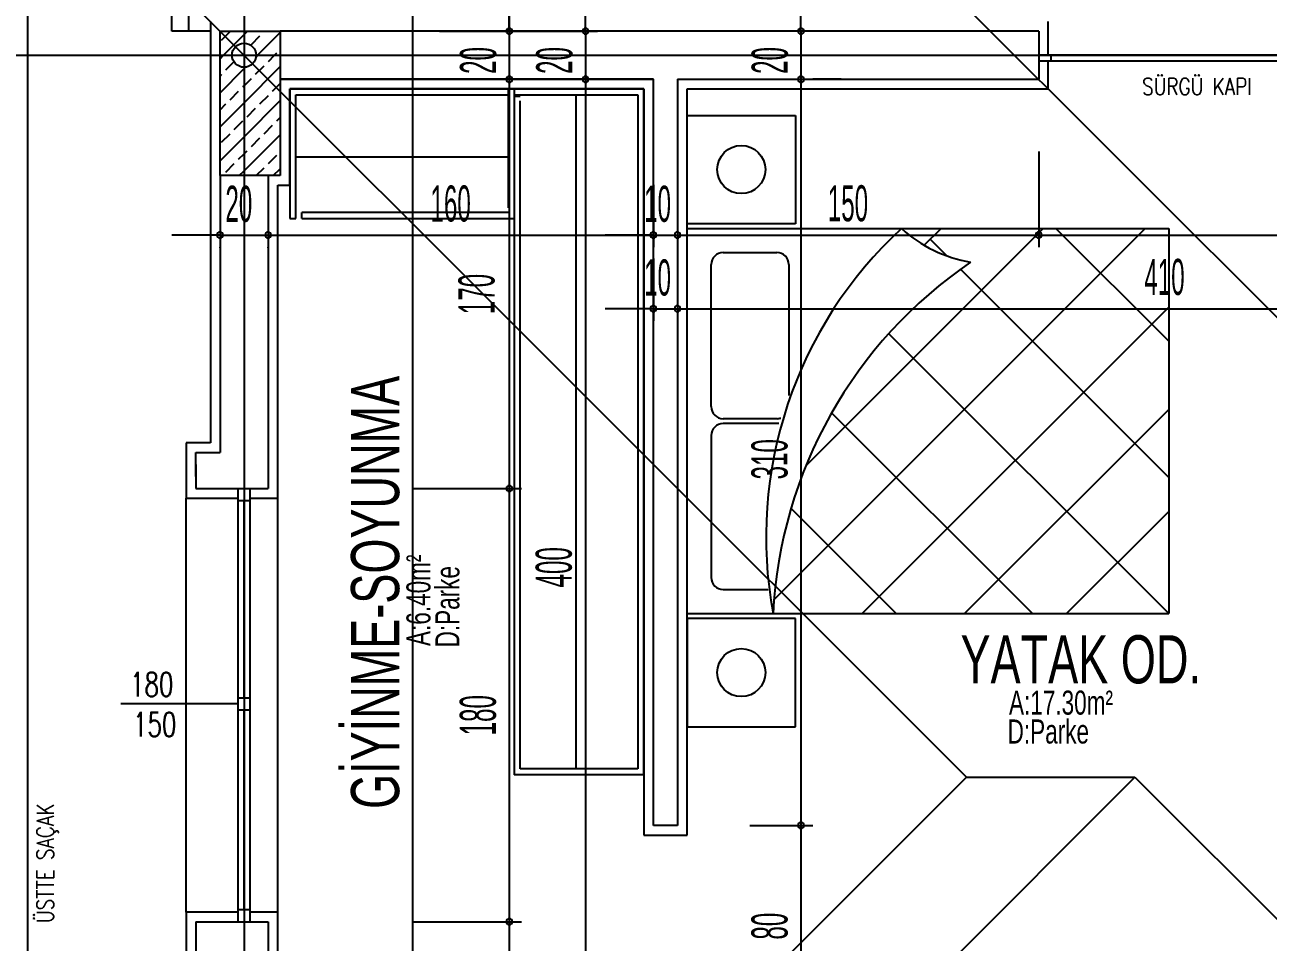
# Model space of a CAD drawing. Extents: x 3907.4 to 3911.57, y -3054.42 to -3053.7.
# Drawn here: x 3908.5803 to 3908.6835, y -3054.1177 to -3054.0415 of the extents above; entities that cross this region are included whole.
import ezdxf

# ---------------------------------------------------------------- set-up
doc = ezdxf.new("R2010")
doc.units = 0
doc.header["$LTSCALE"] = 2
doc.header["$MEASUREMENT"] = 0
doc.linetypes.add('ACAD_ISO03W100', pattern=[30, 12, -18])
doc.linetypes.add('ACAD_ISO10W100', pattern=[18, 12, -3, 0, -3])
doc.layers.get('0').update_dxf_attribs({"linetype": 'CONTINUOUS'})
for name, color, linetype in [('AKS', 11, 'CONTINUOUS'), ('DOĞRAMA', 2, 'CONTINUOUS'), ('DUVAR', 7, 'CONTINUOUS'), ('KOLON', 3, 'CONTINUOUS'), ('KOLTAR', 9, 'CONTINUOUS'), ('OLÇÜ', 6, 'CONTINUOUS'), ('SıVA', 6, 'CONTINUOUS'), ('TARAMA', 9, 'CONTINUOUS'), ('TEFRIŞ', 32, 'CONTINUOUS'), ('TEXT', 11, 'CONTINUOUS'), ('ÇATI', 7, 'CONTINUOUS')]:
    doc.layers.add(name, color=color, linetype=linetype)
doc.styles.add('DETAY', font='stylu.ttf', dxfattribs={"width": 0.7, "height": 13})
doc.styles.add('KAPı-PEN', font='simplex.shx', dxfattribs={"width": 0.7, "height": 10})
doc.styles.add('MAHAL', font='stylu.ttf', dxfattribs={"width": 0.7, "height": 20})
doc.styles.add('ÖLÇÜ', font='stylu.ttf', dxfattribs={"width": 0.5})
doc.linetypes.add('TRACKS', pattern='A,0.15,[130,ltypeshp.shx,S=0.25,R=0,X=0,Y=0],0.15', length=0.3)

msp = doc.modelspace()

# ---------------------------------------------------------------- linework, layer by layer
at = {"color": 0, "linetype": 'ByBlock'}
for centre, start, end in [((3908.620494715005, -3054.04202954204), 90, 270), ((3908.620494715005, -3054.04202954204), 90, 270), ((3908.620494715005, -3054.04202954204), 270, 90), ((3908.620494715005, -3054.04202954204), 270, 90), ((3908.626827866014, -3054.04202954204), 90, 270), ((3908.626827866014, -3054.04202954204), 270, 90), ((3908.644720617684, -3054.04202954204), 90, 270), ((3908.644720617684, -3054.04202954204), 270, 90), ((3908.620494715005, -3054.04602954204), 90, 270), ((3908.620494715005, -3054.04602954204), 90, 270), ((3908.620494715005, -3054.04602954204), 270, 90), ((3908.620494715005, -3054.04602954204), 270, 90), ((3908.626827866014, -3054.04602954204), 90, 270), ((3908.626827866014, -3054.04602954204), 90, 270), ((3908.626827866014, -3054.04602954204), 270, 90), ((3908.626827866014, -3054.04602954204), 270, 90), ((3908.644720617684, -3054.04602954204), 90, 270), ((3908.644720617684, -3054.04602954204), 90, 270), ((3908.644720617684, -3054.04602954204), 270, 90), ((3908.644720617684, -3054.04602954204), 270, 90), ((3908.596465526086, -3054.058970625793), 0, 180), ((3908.596465526086, -3054.058970625793), 180, 0), ((3908.600465526086, -3054.058970625793), 0, 180), ((3908.600465526086, -3054.058970625793), 0, 180), ((3908.600465526086, -3054.058970625793), 180, 0), ((3908.600465526086, -3054.058970625793), 180, 0), ((3908.632465526086, -3054.058970625793), 0, 180), ((3908.632465526086, -3054.058970625793), 0, 180), ((3908.632465526086, -3054.058970625793), 180, 0), ((3908.632465526086, -3054.058970625793), 180, 0), ((3908.634465526086, -3054.058970625793), 0, 180), ((3908.634465526086, -3054.058970625793), 0, 180), ((3908.634465526086, -3054.058970625793), 180, 0), ((3908.634465526086, -3054.058970625793), 180, 0), ((3908.664465526086, -3054.058970625793), 0, 180), ((3908.664465526086, -3054.058970625793), 0, 180), ((3908.664465526086, -3054.058970625793), 180, 0), ((3908.664465526086, -3054.058970625793), 180, 0), ((3908.632465526086, -3054.065095387014), 0, 180), ((3908.634465526086, -3054.065095387014), 0, 180), ((3908.634465526086, -3054.065095387014), 0, 180), ((3908.632465526086, -3054.065095387014), 180, 0), ((3908.634465526086, -3054.065095387014), 180, 0), ((3908.634465526086, -3054.065095387014), 180, 0), ((3908.620494715005, -3054.08002954204), 90, 270), ((3908.620494715005, -3054.08002954204), 90, 270), ((3908.620494715005, -3054.08002954204), 270, 90), ((3908.620494715005, -3054.08002954204), 270, 90), ((3908.644720617684, -3054.10802954204), 90, 270), ((3908.644720617684, -3054.10802954204), 90, 270), ((3908.644720617684, -3054.10802954204), 270, 90), ((3908.644720617684, -3054.10802954204), 270, 90), ((3908.620494715005, -3054.11602954204), 90, 270), ((3908.620494715005, -3054.11602954204), 90, 270), ((3908.620494715005, -3054.11602954204), 270, 90), ((3908.620494715005, -3054.11602954204), 270, 90)]:
    msp.add_arc(centre, 0.00025, start, end, dxfattribs=at)
at = {"layer": 'AKS', "linetype": 'ACAD_ISO10W100'}
for p, q in [((3908.598465526086, -3053.717968091759), (3908.598465526086, -3054.16602954204)), ((3908.612465526086, -3053.717968091759), (3908.612465526086, -3054.27602954204)), ((3908.430962617092, -3054.04402954204), (3908.806465526086, -3054.04402954204))]:
    msp.add_line(p, q, dxfattribs=at)
at = {"layer": 'AKS'}
msp.add_circle((3908.598465526086, -3054.04402954204), 0.001, dxfattribs=at)
at = {"layer": 'DOĞRAMA'}
for p, q in [((3908.686722880617, -3054.04402954204), (3908.664465526086, -3054.04402954204)), ((3908.686028880617, -3054.04402954204), (3908.664465526086, -3054.04402954204)), ((3908.665465526086, -3054.04402954204), (3908.665465526086, -3054.04452954204)), ((3908.686028880617, -3054.04452954204), (3908.664465526086, -3054.04452954204)), ((3908.597965526086, -3054.11602954204), (3908.597965526086, -3054.08002954204)), ((3908.598965526086, -3054.11602954204), (3908.598965526086, -3054.08002954204)), ((3908.593665526086, -3054.11522954204), (3908.593665526086, -3054.08082954204)), ((3908.597965526086, -3054.08102954204), (3908.598965526086, -3054.08102954204)), ((3908.598465526086, -3054.097423657439), (3908.598465526086, -3054.08102954204)), ((3908.601265526087, -3054.11522954204), (3908.601265526087, -3054.08082954204)), ((3908.597965526086, -3054.097423657439), (3908.598965526086, -3054.097423657439)), ((3908.597965526086, -3054.097920572399), (3908.588229709637, -3054.097920572399)), ((3908.597965526086, -3054.097920572399), (3908.588588421497, -3054.097920572399)), ((3908.597965526086, -3054.097920572399), (3908.590588421497, -3054.097920572399)), ((3908.597965526086, -3054.097920572399), (3908.590588421497, -3054.097920572399)), ((3908.597965526086, -3054.098423657439), (3908.598965526086, -3054.098423657439)), ((3908.598465526086, -3054.11502954204), (3908.598465526086, -3054.098423657439)), ((3908.597965526086, -3054.11502954204), (3908.598965526086, -3054.11502954204)), ((3908.597965526086, -3054.11502954204), (3908.598965526086, -3054.11502954204))]:
    msp.add_line(p, q, dxfattribs=at)
at = {"layer": 'DUVAR'}
for p, q in [((3908.664465526086, -3054.04202954204), (3908.601465526086, -3054.04202954204)), ((3908.664465526086, -3054.04202954204), (3908.664465526086, -3054.04602954204)), ((3908.601465526086, -3054.04602954204), (3908.632465526086, -3054.04602954204)), ((3908.632465526086, -3054.04602954204), (3908.601465526086, -3054.04602954204)), ((3908.632465526086, -3054.10802954204), (3908.632465526086, -3054.04602954204)), ((3908.634465526086, -3054.04602954204), (3908.664465526086, -3054.04602954204)), ((3908.634465526086, -3054.04602954204), (3908.634465526086, -3054.10802954204)), ((3908.596465526086, -3054.05402954204), (3908.596465526086, -3054.07702954204)), ((3908.600465526086, -3054.05402954204), (3908.600465526086, -3054.08002954204)), ((3908.594465526086, -3054.07902954204), (3908.594465526086, -3054.07702954204)), ((3908.594465526086, -3054.07702954204), (3908.596465526086, -3054.07702954204)), ((3908.594465526086, -3054.07802954204), (3908.594465526086, -3054.08002954204)), ((3908.594465526086, -3054.08002954204), (3908.600465526086, -3054.08002954204)), ((3908.596465526086, -3054.08002954204), (3908.600465526086, -3054.08002954204)), ((3908.634465526086, -3054.10802954204), (3908.632465526086, -3054.10802954204)), ((3908.594465526086, -3054.11602954204), (3908.594465526086, -3054.11902954204)), ((3908.594465526086, -3054.11602954204), (3908.600465526086, -3054.11602954204)), ((3908.596465526086, -3054.11602954204), (3908.600465526086, -3054.11602954204)), ((3908.600465526086, -3054.11602954204), (3908.600465526086, -3054.12602954204))]:
    msp.add_line(p, q, dxfattribs=at)
at = {"layer": 'KOLON'}
for p, q in [((3908.596465526086, -3054.04202954204), (3908.601465526086, -3054.04202954204)), ((3908.596465526086, -3054.05402954204), (3908.596465526086, -3054.04202954204)), ((3908.601465526086, -3054.04202954204), (3908.601465526086, -3054.05402954204)), ((3908.601465526086, -3054.05402954204), (3908.596465526086, -3054.05402954204))]:
    msp.add_line(p, q, dxfattribs=at)
at = {"layer": 'KOLTAR'}
for p, q in [((3908.596593025048, -3054.042774697764), (3908.597300131829, -3054.042067590983)), ((3908.598465526086, -3054.04231641029), (3908.598752394337, -3054.04202954204)), ((3908.599580821461, -3054.04402954204), (3908.601465526086, -3054.042144837415)), ((3908.600128558954, -3054.042067590983), (3908.600166607896, -3054.04202954204)), ((3908.596752394337, -3054.04402954204), (3908.598465526086, -3054.04231641029)), ((3908.599067898782, -3054.043128251154), (3908.599775005564, -3054.042421144373)), ((3908.596465526086, -3054.04431641029), (3908.596752394337, -3054.04402954204)), ((3908.599457948493, -3054.044152415008), (3908.599580821461, -3054.04402954204)), ((3908.600482112345, -3054.044542464717), (3908.600995035021, -3054.04402954204)), ((3908.600995035021, -3054.04402954204), (3908.601189219126, -3054.043835357936)), ((3908.596465526086, -3054.047144837415), (3908.598465526086, -3054.045144837415)), ((3908.596946578439, -3054.045249571498), (3908.59762493605, -3054.044571213887)), ((3908.598465526086, -3054.04797326454), (3908.601465526086, -3054.04497326454)), ((3908.598465526086, -3054.045144837415), (3908.598588399054, -3054.045021964447)), ((3908.599421452173, -3054.045603124889), (3908.600128558954, -3054.044896018107)), ((3908.596465526086, -3054.04573062385), (3908.596593025048, -3054.045603124889)), ((3908.598465526086, -3054.046559050975), (3908.599067898782, -3054.045956678279)), ((3908.597300131829, -3054.047724445232), (3908.598007238611, -3054.047017338451)), ((3908.598360792001, -3054.04666378506), (3908.598465526086, -3054.046559050975)), ((3908.600835665735, -3054.047017338451), (3908.601465526086, -3054.0463874781)), ((3908.596465526086, -3054.04997326454), (3908.598465526086, -3054.04797326454)), ((3908.596465526086, -3054.048559050975), (3908.596946578439, -3054.048077998623)), ((3908.598465526086, -3054.050801691665), (3908.601465526086, -3054.047801691665)), ((3908.599775005564, -3054.048077998623), (3908.600482112345, -3054.047370891842)), ((3908.598714345392, -3054.049138658795), (3908.599421452173, -3054.048431552013)), ((3908.601189219126, -3054.049492212185), (3908.601465526086, -3054.049215905225)), ((3908.59765368522, -3054.050199318966), (3908.598360792001, -3054.049492212185)), ((3908.600128558954, -3054.050552872357), (3908.600835665735, -3054.049845765576)), ((3908.596465526086, -3054.052801691665), (3908.598465526086, -3054.050801691665)), ((3908.596593025048, -3054.051259979138), (3908.597300131829, -3054.050552872357)), ((3908.598465526086, -3054.053630118789), (3908.601465526086, -3054.050630118789)), ((3908.599067898782, -3054.051613532529), (3908.599775005564, -3054.050906425748)), ((3908.598007238611, -3054.052674192701), (3908.598465526086, -3054.052215905224)), ((3908.598465526086, -3054.052215905224), (3908.598714345392, -3054.051967085919)), ((3908.600482112345, -3054.053027746091), (3908.601189219126, -3054.05232063931)), ((3908.596946578439, -3054.053734852872), (3908.59765368522, -3054.053027746091)), ((3908.599480316396, -3054.05402954204), (3908.600128558954, -3054.053381299482)), ((3908.60089452996, -3054.05402954204), (3908.601465526086, -3054.053458545914)), ((3908.598066102836, -3054.05402954204), (3908.598465526086, -3054.053630118789))]:
    msp.add_line(p, q, dxfattribs=at)
at = {"layer": 'OLÇÜ', "color": 6}
for p, q in [((3908.620494715005, -3053.97802954204), (3908.620494715005, -3054.04202954204)), ((3908.620494715005, -3054.04202954204), (3908.620494715005, -3054.03802954204)), ((3908.626827866014, -3054.04202954204), (3908.626827866014, -3054.03802954204)), ((3908.644720617684, -3054.04202954204), (3908.644720617684, -3054.03802954204)), ((3908.614693800548, -3054.04202954204), (3908.621494715005, -3054.04202954204)), ((3908.614693800548, -3054.04202954204), (3908.621494715005, -3054.04202954204)), ((3908.620494715005, -3054.04202954204), (3908.620494715005, -3054.04602954204)), ((3908.621026951556, -3054.04202954204), (3908.627827866014, -3054.04202954204)), ((3908.626827866014, -3054.04202954204), (3908.626827866014, -3054.04602954204)), ((3908.644720617684, -3054.04202954204), (3908.644720617684, -3054.04602954204)), ((3908.648065805521, -3054.04202954204), (3908.645720617685, -3054.04202954204)), ((3908.617580211306, -3054.04602954204), (3908.621494715005, -3054.04602954204)), ((3908.617580211306, -3054.04602954204), (3908.621494715005, -3054.04602954204)), ((3908.620494715005, -3054.04602954204), (3908.620494715005, -3054.05002954204)), ((3908.620494715005, -3054.04602954204), (3908.620494715005, -3054.08002954204)), ((3908.623913362315, -3054.04602954204), (3908.627827866014, -3054.04602954204)), ((3908.623913362315, -3054.04602954204), (3908.627827866014, -3054.04602954204)), ((3908.626827866014, -3054.04602954204), (3908.626827866014, -3054.05002954204)), ((3908.626827866014, -3054.04602954204), (3908.626827866014, -3054.12602954204)), ((3908.644720617684, -3054.04602954204), (3908.644720617684, -3054.05002954204)), ((3908.644720617684, -3054.04602954204), (3908.644720617684, -3054.10802954204)), ((3908.648065805521, -3054.04602954204), (3908.645720617685, -3054.04602954204)), ((3908.648065805521, -3054.04602954204), (3908.645720617685, -3054.04602954204)), ((3908.664465526086, -3054.05202954204), (3908.664465526086, -3054.059970625794)), ((3908.664465526086, -3054.05202954204), (3908.664465526086, -3054.059970625794)), ((3908.632465526086, -3054.054807546856), (3908.632465526086, -3054.059970625794)), ((3908.632465526086, -3054.054807546856), (3908.632465526086, -3054.059970625794)), ((3908.634465526086, -3054.054807546856), (3908.634465526086, -3054.059970625794)), ((3908.634465526086, -3054.054807546856), (3908.634465526086, -3054.059970625794)), ((3908.596465526086, -3054.058970625793), (3908.592465526086, -3054.058970625793)), ((3908.596465526086, -3054.058970625793), (3908.600465526086, -3054.058970625793)), ((3908.600465526086, -3054.058970625793), (3908.632465526086, -3054.058970625793)), ((3908.600465526086, -3054.058970625793), (3908.604465526086, -3054.058970625793)), ((3908.632465526086, -3054.058970625793), (3908.628465526087, -3054.058970625793)), ((3908.632465526086, -3054.058970625793), (3908.634465526086, -3054.058970625793)), ((3908.634465526086, -3054.058970625793), (3908.664465526086, -3054.058970625793)), ((3908.634465526086, -3054.058970625793), (3908.638465526086, -3054.058970625793)), ((3908.664465526086, -3054.058970625793), (3908.708465526086, -3054.058970625793)), ((3908.596465526086, -3054.06002954204), (3908.596465526086, -3054.059970625794)), ((3908.600465526086, -3054.06002954204), (3908.600465526086, -3054.059970625794)), ((3908.600465526086, -3054.06002954204), (3908.600465526086, -3054.059970625794)), ((3908.632465526086, -3054.060932308076), (3908.632465526086, -3054.066095387013)), ((3908.634465526086, -3054.060932308076), (3908.634465526086, -3054.066095387013)), ((3908.634465526086, -3054.060932308076), (3908.634465526086, -3054.066095387013)), ((3908.632465526086, -3054.065095387014), (3908.628465526087, -3054.065095387014)), ((3908.632465526086, -3054.065095387014), (3908.634465526086, -3054.065095387014)), ((3908.634465526086, -3054.065095387014), (3908.716465526086, -3054.065095387014)), ((3908.634465526086, -3054.065095387014), (3908.638465526086, -3054.065095387014)), ((3908.612465526086, -3054.08002954204), (3908.621494715005, -3054.08002954204)), ((3908.612465526086, -3054.08002954204), (3908.621494715005, -3054.08002954204)), ((3908.620494715005, -3054.08002954204), (3908.620494715005, -3054.11602954204)), ((3908.640465526086, -3054.10802954204), (3908.645720617685, -3054.10802954204)), ((3908.640465526086, -3054.10802954204), (3908.645720617685, -3054.10802954204)), ((3908.644720617684, -3054.10802954204), (3908.644720617684, -3054.12402954204)), ((3908.612465526086, -3054.11602954204), (3908.621494715005, -3054.11602954204)), ((3908.612465526086, -3054.11602954204), (3908.621494715005, -3054.11602954204)), ((3908.620494715005, -3054.11602954204), (3908.620494715005, -3054.12602954204))]:
    msp.add_line(p, q, dxfattribs=at)
at = {"layer": 'SıVA'}
for p, q in [((3908.595665526086, -3054.04122954204), (3908.595665526086, -3054.07622954204)), ((3908.665265526086, -3054.04402954204), (3908.665265526086, -3054.04122954204)), ((3908.665265526086, -3054.04682954204), (3908.665265526086, -3054.04452954204)), ((3908.602265526086, -3054.04682954204), (3908.631665526086, -3054.04682954204)), ((3908.602265526086, -3054.05482954204), (3908.602265526086, -3054.04682954204)), ((3908.631665526086, -3054.04682954204), (3908.631665526086, -3054.10882954204)), ((3908.635265526086, -3054.10882954204), (3908.635265526086, -3054.04682954204)), ((3908.635265526086, -3054.04682954204), (3908.665265526086, -3054.04682954204)), ((3908.601265526087, -3054.05482954204), (3908.602265526086, -3054.05482954204)), ((3908.601265526087, -3054.08082954204), (3908.601265526087, -3054.05482954204)), ((3908.595665526086, -3054.07622954204), (3908.593665526086, -3054.07622954204)), ((3908.593665526086, -3054.07622954204), (3908.593665526086, -3054.07902954204)), ((3908.593665526086, -3054.07902954204), (3908.593665526086, -3054.08082954204)), ((3908.593665526086, -3054.08082954204), (3908.597965526086, -3054.08082954204)), ((3908.598965526086, -3054.08082954204), (3908.601265526087, -3054.08082954204)), ((3908.631665526086, -3054.10882954204), (3908.635265526086, -3054.10882954204)), ((3908.593665526086, -3054.11522954204), (3908.593665526086, -3054.11982954204)), ((3908.597965526086, -3054.11522954204), (3908.593665526086, -3054.11522954204)), ((3908.601265526087, -3054.11522954204), (3908.598965526086, -3054.11522954204)), ((3908.601265526087, -3054.12522954204), (3908.601265526087, -3054.11522954204))]:
    msp.add_line(p, q, dxfattribs=at)
at = {"layer": 'TARAMA'}
msp.add_line((3908.593848131401, -3054.035915210516), (3908.593848131401, -3054.04202954204), dxfattribs=at)
at = {"layer": 'TEFRIŞ'}
for p, q in [((3908.620894896526, -3054.04682954204), (3908.602265526086, -3054.04682954204)), ((3908.602265526086, -3054.04682954204), (3908.602265526086, -3054.0576001716)), ((3908.620394896526, -3054.04692954204), (3908.620394896526, -3054.0567001716)), ((3908.620894896526, -3054.04682954204), (3908.620894896526, -3054.0576001716)), ((3908.620894896526, -3054.04682954204), (3908.620894896526, -3054.04732954204)), ((3908.631665526086, -3054.04682954204), (3908.620894896526, -3054.04682954204)), ((3908.631665526086, -3054.10382954204), (3908.631665526086, -3054.04682954204)), ((3908.602765526086, -3054.04732954204), (3908.620394896526, -3054.04732954204)), ((3908.602765526086, -3054.0576001716), (3908.602765526086, -3054.04732954204)), ((3908.620894896526, -3054.04732954204), (3908.631165526087, -3054.04732954204)), ((3908.620894896526, -3054.04742954204), (3908.621394896526, -3054.04742954204)), ((3908.620894896526, -3054.04782954204), (3908.620894896526, -3054.10382954204)), ((3908.621394896526, -3054.10332954204), (3908.621394896526, -3054.04782954204)), ((3908.631165526087, -3054.04732954204), (3908.631165526087, -3054.10332954204)), ((3908.635265526086, -3054.05802954204), (3908.635265526086, -3054.04902954204)), ((3908.635265526086, -3054.04902954204), (3908.644265526086, -3054.04902954204)), ((3908.644265526086, -3054.04902954204), (3908.644265526086, -3054.05802954204)), ((3908.602265526086, -3054.0576001716), (3908.602765526086, -3054.0576001716)), ((3908.603265526086, -3054.0576001716), (3908.603265526086, -3054.057100171601)), ((3908.620394896526, -3054.057100171601), (3908.603265526086, -3054.057100171601)), ((3908.603265526086, -3054.0576001716), (3908.620894896526, -3054.0576001716)), ((3908.644265526086, -3054.05802954204), (3908.635265526086, -3054.05802954204)), ((3908.635265526086, -3054.05842954204), (3908.675265526086, -3054.05842954204)), ((3908.635265526086, -3054.09042954204), (3908.635265526086, -3054.05842954204)), ((3908.675265526086, -3054.05842954204), (3908.675265526086, -3054.09042954204)), ((3908.638265526086, -3054.06042954204), (3908.642719255705, -3054.06042954204)), ((3908.637265526086, -3054.07322954204), (3908.637265526086, -3054.06142954204)), ((3908.643719255705, -3054.06142954204), (3908.643719255705, -3054.072315669694)), ((3908.642719255705, -3054.07422954204), (3908.638265526086, -3054.07422954204)), ((3908.642719255705, -3054.07462954204), (3908.638265526086, -3054.07462954204)), ((3908.637265526086, -3054.07562954204), (3908.637265526086, -3054.08742954204)), ((3908.638265526086, -3054.08842954204), (3908.642007145851, -3054.08842954204)), ((3908.635265526086, -3054.09042954204), (3908.675265526086, -3054.09042954204)), ((3908.635265526086, -3054.09082954204), (3908.635265526086, -3054.09982954204)), ((3908.644265526086, -3054.09082954204), (3908.635265526086, -3054.09082954204)), ((3908.644265526086, -3054.09982954204), (3908.644265526086, -3054.09082954204)), ((3908.635265526086, -3054.09982954204), (3908.644265526086, -3054.09982954204)), ((3908.631665526086, -3054.10382954204), (3908.620894896526, -3054.10382954204)), ((3908.631165526087, -3054.10332954204), (3908.621394896526, -3054.10332954204))]:
    msp.add_line(p, q, dxfattribs=at)
at = {"layer": 'TEFRIŞ', "linetype": 'TRACKS', "ltscale": 40}
for p, q in [((3908.626030211306, -3054.04732954204), (3908.626030211306, -3054.10332954204)), ((3908.602765526086, -3054.05246485682), (3908.620394896526, -3054.05246485682))]:
    msp.add_line(p, q, dxfattribs=at)
at = {"layer": 'TEFRIŞ', "color": 9}
for p, q in [((3908.642481091765, -3054.089272850865), (3908.67332440059, -3054.05842954204)), ((3908.645140492668, -3054.078128168587), (3908.664839119215, -3054.05842954204)), ((3908.654962577707, -3054.059820802174), (3908.656353837841, -3054.05842954204)), ((3908.665892943084, -3054.05842954204), (3908.675265526086, -3054.067802125042)), ((3908.655466536213, -3054.059316843668), (3908.656863338107, -3054.060713645561)), ((3908.657968000553, -3054.061818308007), (3908.675265526086, -3054.079115833541)), ((3908.649809681964, -3054.09042954204), (3908.675265526086, -3054.064973697917)), ((3908.652006858072, -3054.067170874025), (3908.675265526086, -3054.09042954204)), ((3908.647267733547, -3054.073745458), (3908.663951817588, -3054.09042954204)), ((3908.658294963338, -3054.09042954204), (3908.675265526086, -3054.073458979291)), ((3908.643894164831, -3054.081685597782), (3908.652638109088, -3054.09042954204)), ((3908.666780244712, -3054.09042954204), (3908.675265526086, -3054.081944260666))]:
    msp.add_line(p, q, dxfattribs=at)
for centre in [(3908.639765526086, -3054.05352954204), (3908.639765526086, -3054.09532954204)]:
    msp.add_circle(centre, 0.002, dxfattribs=at)
at = {"layer": 'TEFRIŞ'}
for centre, radius, start, end in [((3908.676715891239, -3054.084091071244), 0.0348917971648563, 132.6538806434501, 190.4665099830266), ((3908.66072504903, -3054.050022837932), 0.01136688959257768, 227.6954998089284, 260.3061944833786), ((3908.638265526086, -3054.06142954204), 0.001000000000000007, 90, 180), ((3908.642719255705, -3054.06142954204), 0.001000000000000034, 0, 90), ((3908.679982995819, -3054.092332105365), 0.03762647798776732, 124.2418364323085, 177.1016326627866), ((3908.638265526086, -3054.07322954204), 0.0009999999999999937, 180, 270), ((3908.638265526086, -3054.07562954204), 0.0009999999999999937, 90, 180), ((3908.642719255705, -3054.07322954204), 0.0009999999999999937, 270, 288.7212460346778), ((3908.642719255705, -3054.07562954204), 0.0009999999999999937, 80.0901297618219, 90), ((3908.638265526086, -3054.08742954204), 0.001000000000000007, 180, 270)]:
    msp.add_arc(centre, radius, start, end, dxfattribs=at)
at = {"layer": 'TEXT'}
for p, q in [((3908.592465526086, -3054.04202954204), (3908.592465526086, -3053.97802954204)), ((3908.595665526086, -3054.04202954204), (3908.592465526086, -3054.04202954204))]:
    msp.add_line(p, q, dxfattribs=at)
at = {"layer": 'ÇATI', "color": 9, "linetype": 'ACAD_ISO03W100', "ltscale": 0.3}
for p, q in [((3908.580465526086, -3054.02602954204), (3908.580465526086, -3054.18202954204)), ((3908.658465526086, -3054.10402954204), (3908.580465526086, -3054.02602954204)), ((3908.644465526086, -3054.02602954204), (3908.701465526086, -3054.08302954204)), ((3908.658465526086, -3054.10402954204), (3908.580465526086, -3054.18202954204)), ((3908.594465526086, -3054.18202954204), (3908.672465526086, -3054.10402954204)), ((3908.658465526086, -3054.10402954204), (3908.672465526086, -3054.10402954204)), ((3908.672465526086, -3054.10402954204), (3908.708465526086, -3054.14002954204))]:
    msp.add_line(p, q, dxfattribs=at)

# ---------------------------------------------------------------- texts
at = {"layer": 'DOĞRAMA', "style": 'KAPı-PEN'}
for s, height, width, p in [('SÜRGÜ KAPI', 0.0014, 0.8, (3908.673059737185, -3054.047330381038)), ('180', 0.002, 0.7, (3908.588989926505, -3054.097313464197)), ('150', 0.002, 0.7, (3908.589241002898, -3054.100643776452))]:
    msp.add_text(s, height=height, dxfattribs=dict(at, width=width)).set_placement(p)
at = {"layer": 'OLÇÜ', "color": 62, "style": 'ÖLÇÜ', "width": 0.5}
for s, p in [('20', (3908.619398082501, -3054.045580603533)), ('20', (3908.625731233511, -3054.045580603533)), ('20', (3908.643623985181, -3054.045580603533)), ('170', (3908.619268507099, -3054.065545281425)), ('310', (3908.643602023248, -3054.079278992991)), ('400', (3908.625682917258, -3054.088252638673)), ('180', (3908.619380512956, -3054.100545281425)), ('80', (3908.643606415635, -3054.11751636488))]:
    msp.add_text(s, height=0.003, rotation=90, dxfattribs=at).set_placement(p)
for s, p in [('20', (3908.596914464593, -3054.05787399329)), ('160', (3908.613949786701, -3054.057847638971)), ('10', (3908.631694296218, -3054.05787399329)), ('150', (3908.646949786701, -3054.057830069424)), ('10', (3908.631694296218, -3054.06399875451)), ('410', (3908.673242429454, -3054.063950438258))]:
    msp.add_text(s, height=0.003, dxfattribs=at).set_placement(p)
at = {"layer": 'TEXT', "width": 0.7}
for s, height, style, p in [('GİYİNME-SOYUNMA', 0.004, 'MAHAL', (3908.61134950342, -3054.106661109128)), ('A:6.40m²', 0.002, 'DETAY', (3908.613948570614, -3054.093121159)), ('D:Parke', 0.002, 'DETAY', (3908.616348312707, -3054.093236158645))]:
    msp.add_text(s, height=height, rotation=90, dxfattribs=dict(at, style=style)).set_placement(p)
for s, height, style, p in [('YATAK OD.', 0.004, 'MAHAL', (3908.657972735689, -3054.096225372036)), ('A:17.30m²', 0.002, 'DETAY', (3908.662000093576, -3054.098824439231)), ('D:Parke', 0.002, 'DETAY', (3908.661885093931, -3054.101224181325))]:
    msp.add_text(s, height=height, dxfattribs=dict(at, style=style)).set_placement(p)
at = {"layer": 'ÇATI', "color": 9, "linetype": 'ACAD_ISO03W100', "ltscale": 0.3, "style": 'KAPı-PEN', "width": 0.8}
msp.add_text('ÜSTTE SAÇAK', height=0.0014, rotation=90, dxfattribs=at).set_placement((3908.582651534966, -3054.11614191473))

doc.saveas('drawing.dxf')
